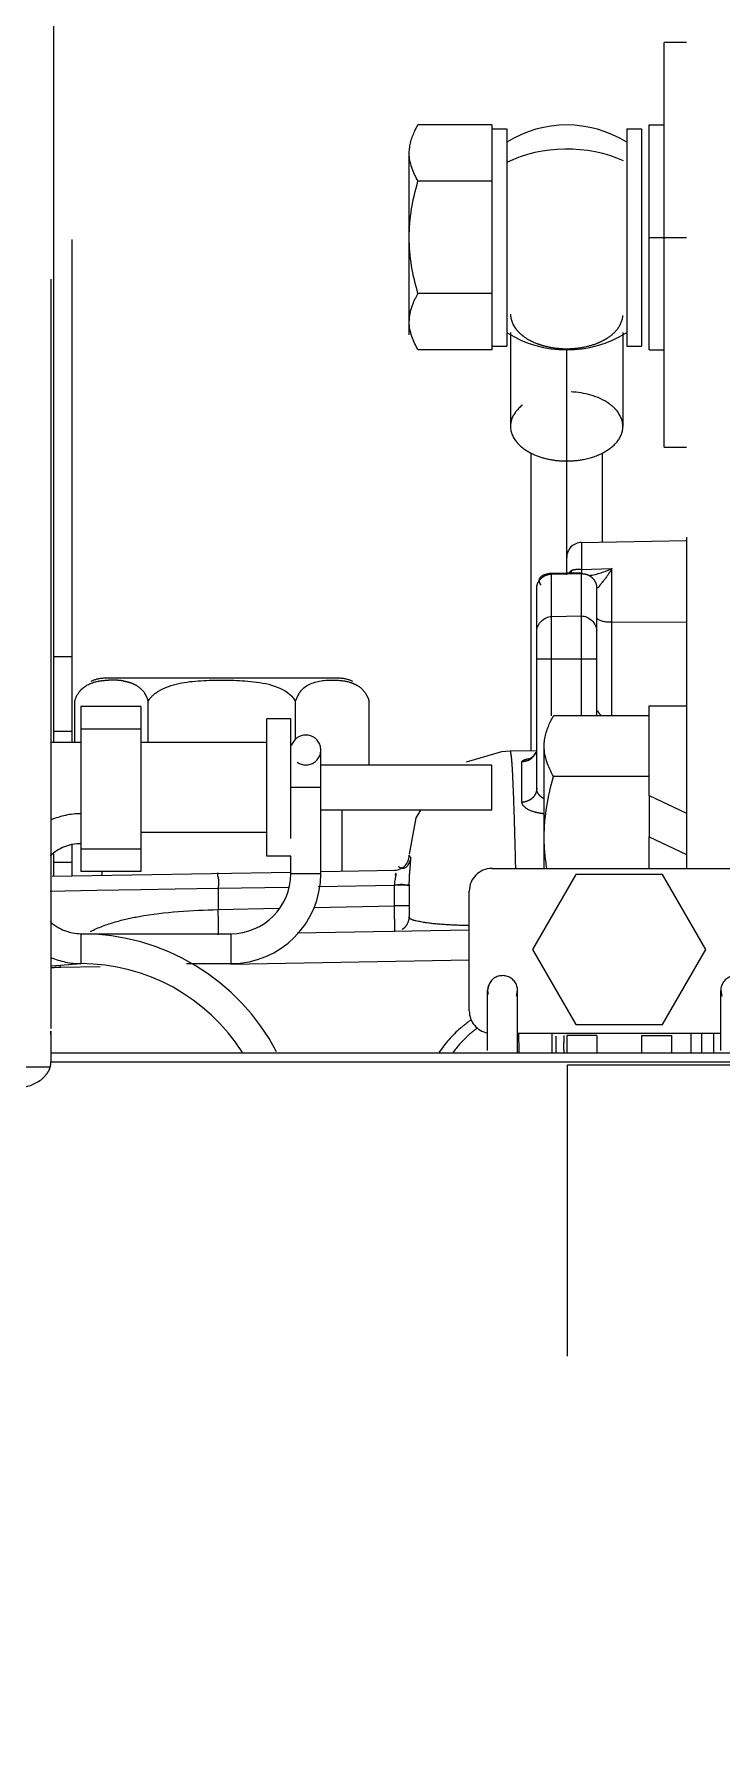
# Model space of a CAD drawing. Header units: millimetres. Extents: x 17886 to 18265, y -8727 to -7321.
# Drawn here: x 17935.418 to 17935.876, y -8656.784 to -8655.645 of the extents above; entities that cross this region are included whole.
import ezdxf

# ---------------------------------------------------------------- set-up
doc = ezdxf.new("R2010")
doc.units = ezdxf.units.MM
doc.linetypes.add('EPL_DASH', pattern=[1, 0.5, -0.5])
doc.layers.add('2706792_BM04DXF_CONTINUOUS_LINE', color=7, linetype='Continuous')
doc.layers.add('3884027_DKREDXF_CONTINUOUS_LINE', color=7, linetype='Continuous')

msp = doc.modelspace()

# ---------------------------------------------------------------- linework, layer by layer
at = {"layer": '2706792_BM04DXF_CONTINUOUS_LINE', "color": 7, "linetype": 'EPL_DASH'}
for p, q in [((17935.77347, -8658.52691), (17935.77347, -8656.33257)), ((17935.77349, -8656.33257), (17936.03245, -8656.33257))]:
    msp.add_line(p, q, dxfattribs=at)
at = {"layer": '3884027_DKREDXF_CONTINUOUS_LINE', "color": 6, "linetype": 'EPL_DASH'}
for p, q in [((17935.43097, -8656.11757), (17935.43097, -8654.78207)), ((17935.44297, -8654.78207), (17935.44297, -8656.11757)), ((17935.42897, -8654.80843), (17935.42897, -8656.31007)), ((17935.85297, -8654.98057), (17935.85297, -8656.2016)), ((17935.85297, -8655.65057), (17935.83797, -8655.65057)), ((17935.83797, -8655.92057), (17935.83797, -8655.65058)), ((17935.72297, -8655.70551), (17935.67378, -8655.70551)), ((17935.72297, -8655.70807), (17935.73297, -8655.70807)), ((17935.81297, -8655.70807), (17935.82297, -8655.70807)), ((17935.82797, -8655.70557), (17935.83797, -8655.70557)), ((17935.66797, -8655.84557), (17935.66797, -8655.72428)), ((17935.72297, -8655.74304), (17935.67378, -8655.74304)), ((17935.82797, -8655.78057), (17935.85297, -8655.78057)), ((17935.72297, -8655.8181), (17935.67378, -8655.8181)), ((17935.73547, -8655.84401), (17935.73547, -8655.90665)), ((17935.81047, -8655.84401), (17935.81047, -8655.90665)), ((17935.72297, -8655.85562), (17935.67378, -8655.85562)), ((17935.72297, -8655.85307), (17935.73297, -8655.85307)), ((17935.77297, -8656.00575), (17935.77297, -8655.85484)), ((17935.81297, -8655.85307), (17935.82297, -8655.85307)), ((17935.82797, -8655.85557), (17935.83797, -8655.85557)), ((17935.74917, -8656.12316), (17935.74917, -8655.92448)), ((17935.79677, -8655.98383), (17935.79677, -8655.92447)), ((17935.83797, -8655.92057), (17935.85297, -8655.92057)), ((17935.7828, -8655.98407), (17935.85297, -8655.98285)), ((17935.7828, -8655.98407), (17935.7828, -8656.00205)), ((17935.78275, -8656.00434), (17935.76275, -8656.00479)), ((17935.7628, -8656.00518), (17935.77291, -8656.00495)), ((17935.7628, -8656.09974), (17935.7628, -8656.00518)), ((17935.77291, -8656.00495), (17935.77608, -8656.00488)), ((17935.77608, -8656.00488), (17935.7828, -8656.00473)), ((17935.7828, -8656.09974), (17935.7828, -8656.00488)), ((17935.80314, -8656.09974), (17935.80314, -8656.00156)), ((17935.75297, -8656.14809), (17935.75297, -8656.01479)), ((17935.79297, -8656.09974), (17935.79297, -8656.01449)), ((17935.7628, -8656.03344), (17935.7828, -8656.03311)), ((17935.80314, -8656.03727), (17935.85297, -8656.03699)), ((17935.43097, -8656.06007), (17935.44297, -8656.06007)), ((17935.75297, -8656.06177), (17935.79297, -8656.06177)), ((17935.62204, -8656.07472), (17935.4639, -8656.07472)), ((17935.4448, -8656.11757), (17935.4448, -8656.0897)), ((17935.49387, -8656.11757), (17935.49387, -8656.0897)), ((17935.59207, -8656.11588), (17935.59207, -8656.0897)), ((17935.59423, -8656.08502), (17935.59339, -8656.08653)), ((17935.64114, -8656.13257), (17935.64114, -8656.0897)), ((17935.44897, -8656.0936), (17935.44897, -8656.2036)), ((17935.48897, -8656.0936), (17935.44897, -8656.0936)), ((17935.48897, -8656.0936), (17935.48897, -8656.2036)), ((17935.57297, -8656.19344), (17935.57297, -8656.10169)), ((17935.58897, -8656.10169), (17935.57297, -8656.10169)), ((17935.58897, -8656.18166), (17935.58897, -8656.10169)), ((17935.82797, -8656.09974), (17935.76422, -8656.09974)), ((17935.82797, -8656.15298), (17935.82797, -8656.09307)), ((17935.82797, -8656.09307), (17935.85297, -8656.09307)), ((17935.43097, -8656.11007), (17935.44297, -8656.11007)), ((17935.48897, -8656.1086), (17935.44897, -8656.1086)), ((17935.44897, -8656.11757), (17935.42897, -8656.11757)), ((17935.57297, -8656.11757), (17935.48897, -8656.11757)), ((17935.60897, -8656.20507), (17935.60897, -8656.12257)), ((17935.72942, -8656.12377), (17935.70591, -8656.13069)), ((17935.73537, -8656.1234), (17935.72942, -8656.12377)), ((17935.75301, -8656.12309), (17935.73537, -8656.1234)), ((17935.75797, -8656.2016), (17935.75797, -8656.11995)), ((17935.72297, -8656.13257), (17935.60897, -8656.13257)), ((17935.72297, -8656.16257), (17935.72297, -8656.13257)), ((17935.74314, -8656.13722), (17935.74314, -8656.13042)), ((17935.74849, -8656.12842), (17935.74821, -8656.12855)), ((17935.60897, -8656.14757), (17935.58897, -8656.14757)), ((17935.74314, -8656.14622), (17935.74314, -8656.13722)), ((17935.74314, -8656.15737), (17935.74314, -8656.14622)), ((17935.82797, -8656.14015), (17935.76422, -8656.14015)), ((17935.72297, -8656.16257), (17935.60897, -8656.16257)), ((17935.62297, -8656.16257), (17935.62297, -8656.20335)), ((17935.57297, -8656.17757), (17935.48897, -8656.17757)), ((17935.82797, -8656.2016), (17935.82797, -8656.18057)), ((17935.43097, -8656.2067), (17935.43097, -8656.19201)), ((17935.44297, -8656.18507), (17935.44297, -8656.2065)), ((17935.48897, -8656.1886), (17935.44897, -8656.1886)), ((17935.58897, -8656.19344), (17935.57297, -8656.19344)), ((17935.58897, -8656.20507), (17935.58897, -8656.19344)), ((17935.66797, -8656.19273), (17935.66797, -8656.19285)), ((17935.66797, -8656.19275), (17935.66797, -8656.19274)), ((17935.42983, -8656.20672), (17935.58915, -8656.20394)), ((17935.44297, -8656.19763), (17935.43097, -8656.19763)), ((17935.48897, -8656.2036), (17935.44897, -8656.2036)), ((17935.46297, -8656.2036), (17935.46297, -8656.20615)), ((17935.60894, -8656.2036), (17935.65924, -8656.20272)), ((17935.72297, -8656.2016), (17935.89297, -8656.2016)), ((17935.43815, -8656.21645), (17935.45949, -8656.2161)), ((17935.45949, -8656.2161), (17935.489, -8656.21563)), ((17935.489, -8656.21563), (17935.51181, -8656.21526)), ((17935.51181, -8656.21526), (17935.54053, -8656.21479)), ((17935.54053, -8656.21479), (17935.5872, -8656.21398)), ((17935.54053, -8656.21479), (17935.54053, -8656.22902)), ((17935.60897, -8656.20507), (17935.58897, -8656.20507)), ((17935.60727, -8656.21363), (17935.65814, -8656.21274)), ((17935.65814, -8656.22653), (17935.65814, -8656.21274)), ((17935.66797, -8656.21227), (17935.66797, -8656.2337)), ((17935.7791, -8656.20557), (17935.75023, -8656.25557)), ((17935.83684, -8656.20557), (17935.7791, -8656.20557)), ((17935.8657, -8656.25557), (17935.83684, -8656.20557)), ((17935.42836, -8656.21661), (17935.43815, -8656.21645)), ((17935.60448, -8656.22766), (17935.65814, -8656.22653)), ((17935.66797, -8656.22653), (17935.65814, -8656.22653)), ((17935.70797, -8656.2966), (17935.70797, -8656.2166)), ((17935.54053, -8656.22902), (17935.58072, -8656.22816)), ((17935.44897, -8656.24507), (17935.44897, -8656.26507)), ((17935.44897, -8656.24507), (17935.54897, -8656.24507)), ((17935.54897, -8656.24507), (17935.54897, -8656.26507)), ((17935.70797, -8656.24283), (17935.59317, -8656.24484)), ((17935.75023, -8656.25557), (17935.7791, -8656.30557)), ((17935.83684, -8656.30557), (17935.8657, -8656.25557)), ((17935.43544, -8656.26759), (17935.43541, -8656.26609)), ((17935.46168, -8656.26713), (17935.43544, -8656.26759)), ((17935.51935, -8656.26507), (17935.54897, -8656.26507)), ((17935.70797, -8656.26283), (17935.54898, -8656.26561)), ((17935.72096, -8656.27935), (17935.72024, -8656.28307)), ((17935.72024, -8656.32307), (17935.72024, -8656.28307)), ((17935.73953, -8656.28679), (17935.74024, -8656.28307)), ((17935.74024, -8656.32463), (17935.74024, -8656.28307)), ((17935.8757, -8656.32307), (17935.8757, -8656.28307)), ((17935.8757, -8656.28307), (17935.87641, -8656.28679)), ((17935.7791, -8656.30557), (17935.83684, -8656.30557)), ((17935.8757, -8656.3116), (17935.74024, -8656.3116)), ((17935.74133, -8656.32402), (17935.74112, -8656.31111)), ((17935.76314, -8656.31151), (17935.76314, -8656.31809)), ((17935.76314, -8656.31809), (17935.76314, -8656.32456)), ((17935.76597, -8656.32463), (17935.76597, -8656.31348)), ((17935.77297, -8656.31307), (17935.77297, -8656.32463)), ((17935.79297, -8656.31307), (17935.77297, -8656.31307)), ((17935.79297, -8656.31307), (17935.79297, -8656.32463)), ((17935.82297, -8656.31307), (17935.82297, -8656.32463)), ((17935.82297, -8656.31307), (17935.84297, -8656.31307)), ((17935.84297, -8656.31307), (17935.84297, -8656.32463)), ((17935.85571, -8656.3116), (17935.85571, -8656.32463)), ((17935.42897, -8656.32463), (17935.88431, -8656.32463)), ((17935.42808, -8656.33407), (17935.39697, -8656.33407)), ((17935.42897, -8656.33049), (17935.88431, -8656.33049))]:
    msp.add_line(p, q, dxfattribs=at)
at = {"layer": '3884027_DKREDXF_CONTINUOUS_LINE', "color": 7, "linetype": 'EPL_DASH'}
for p, q in [((17935.72297, -8655.70551), (17935.72297, -8655.85562)), ((17935.73297, -8655.70807), (17935.73297, -8655.85307)), ((17935.81297, -8655.70807), (17935.81297, -8655.85307)), ((17935.82297, -8655.70807), (17935.82297, -8655.85307)), ((17935.82797, -8655.85557), (17935.82797, -8655.70557)), ((17935.78275, -8656.00434), (17935.78272, -8656.00456)), ((17935.7828, -8656.00205), (17935.80314, -8656.00156)), ((17935.82797, -8656.15298), (17935.82797, -8656.18057)), ((17935.82797, -8656.15298), (17935.85297, -8656.16464)), ((17935.82797, -8656.18057), (17935.85297, -8656.19223)), ((17935.66797, -8656.21274), (17935.65814, -8656.21274)), ((17935.42897, -8656.31007), (17935.42897, -8656.33049)), ((17935.77097, -8656.31307), (17935.77097, -8656.31757)), ((17935.77097, -8656.32247), (17935.77097, -8656.31757)), ((17935.86297, -8656.3116), (17935.86297, -8656.32463)), ((17935.87097, -8656.3116), (17935.87097, -8656.32463)), ((17935.77097, -8656.32247), (17935.77097, -8656.32463))]:
    msp.add_line(p, q, dxfattribs=at)
for points in [[(17935.7828, -8656.00473), (17935.78277, -8656.00443), (17935.78275, -8656.00434)], [(17935.79311, -8656.01444), (17935.79301, -8656.01437), (17935.79297, -8656.01424)]]:
    msp.add_lwpolyline(points, dxfattribs=at)
at = {"layer": '3884027_DKREDXF_CONTINUOUS_LINE', "color": 6, "linetype": 'EPL_DASH'}
for points in [[(17935.59339, -8656.08653), (17935.59269, -8656.0881), (17935.59214, -8656.0897)], [(17935.75235, -8656.12393), (17935.75033, -8656.12705), (17935.74849, -8656.12842)], [(17935.67556, -8656.16257), (17935.67236, -8656.16781), (17935.66797, -8656.19193)], [(17935.42897, -8656.26674), (17935.42952, -8656.26656), (17935.44897, -8656.26507)]]:
    msp.add_lwpolyline(points, dxfattribs=at)
for centre, radius, start, end in [((17935.77297, -8655.78057), 0.075, 57.76905, 122.23095), ((17935.77297, -8655.78057), 0.075, 237.76905, 302.23095), ((17935.76999, -8655.80739), 0.04707, 248.95535, 251.31947), ((17935.78147, -8655.81883), 0.03435, 300.26721, 304.25859), ((17935.77132, -8655.80331), 0.05137, 251.37099, 257.48196), ((17935.77247, -8655.79828), 0.05653, 257.4474, 262.0908), ((17935.77293, -8655.79493), 0.05991, 262.10268, 268.65454), ((17935.77297, -8655.79409), 0.06074, 268.63288, 269.99956), ((17935.773, -8655.79479), 0.06005, 269.97449, 277.96775), ((17935.77338, -8655.79771), 0.0571, 277.99699, 280.61145), ((17935.78297, -8655.99407), 0.01, 91, 180), ((17935.76234, -8656.01476), 0.00934, 140.21863, 151.38043), ((17935.46488, -8656.09553), 0.02083, 92.69547, 116.37688), ((17935.46932, -8656.13467), 0.05878, 87.99182, 92.00647), ((17935.46961, -8656.12902), 0.05312, 84.87629, 88.08994), ((17935.47055, -8656.11845), 0.04251, 81.04524, 84.86587), ((17935.62106, -8656.09553), 0.02083, 63.62312, 87.30452), ((17935.46091, -8656.09356), 0.01633, 133.89607, 139.72399), ((17935.4764, -8656.09463), 0.01807, 23.46311, 30.49125), ((17935.47534, -8656.09508), 0.01922, 16.25148, 23.44724), ((17935.57953, -8656.09695), 0.01435, 30.3415, 35.83826), ((17935.60869, -8656.09407), 0.01706, 138.59476, 147.94026), ((17935.60848, -8656.09391), 0.0168, 129.84566, 138.52722), ((17935.59897, -8656.12257), 0.01, 234, 162), ((17935.74289, -8656.12009), 0.01034, 292.87858, 304.85525), ((17935.74331, -8656.12068), 0.00961, 304.84973, 314.99188), ((17935.44897, -8656.21507), 0.05, 90.00003, 113.70097), ((17930.41461, -8656.32748), 5.32588, 1.35774, 1.62588), ((17935.44897, -8656.21507), 0.03, 90.00003, 132.91758), ((17935.65797, -8656.19274), 0.01, 270.99999, 360), ((17935.72297, -8656.2166), 0.015, 90, 180), ((17935.54897, -8656.20507), 0.06, 270.00002, 0), ((17935.54897, -8656.20507), 0.04, 270.00002, 0), ((17933.45674, -8656.24965), 2.20153, 0.45034, 0.60171), ((17935.44897, -8656.21507), 0.03, 227.08242, 270), ((17934.46545, -8656.25201), 1.07532, 0.85227, 1.22498), ((17935.65797, -8656.2337), 0.01, 326.57644, 360), ((17935.44897, -8656.39257), 0.1475, 27.77109, 90), ((17935.65797, -8656.2337), 0.01, 301.90031, 315.49966), ((17935.44897, -8656.21507), 0.05, 246.29903, 270), ((17935.43763, -8656.39262), 0.12505, 91.00159, 93.97432), ((17935.44897, -8656.39257), 0.1275, 32.3783, 90), ((17935.73024, -8656.28307), 0.01, 190.89944, 194.17216), ((17935.74963, -8656.36256), 0.07228, 123.89434, 131.08482), ((17935.72297, -8656.2966), 0.015, 180, 259.30899)]:
    msp.add_arc(centre, radius, start, end, dxfattribs=at)
at = {"layer": '3884027_DKREDXF_CONTINUOUS_LINE', "color": 7, "linetype": 'EPL_DASH'}
for centre, radius, start, end in [((17935.77298, -8655.86993), 0.05981, 267.21911, 269.99397), ((17935.77303, -8655.87021), 0.05952, 269.94669, 280.03984), ((17936.97877, -8655.96398), 1.19658, 181.82301, 181.97902), ((17935.78289, -8656.01545), 0.01057, 60.85817, 69.05503), ((17935.65797, -8656.2337), 0.01, 315.49966, 326.57644), ((17935.73024, -8656.28307), 0.01, 338.17216, 190.89944), ((17935.8857, -8656.28307), 0.01, 345.82784, 201.82784), ((17935.40497, -8656.31007), 0.024, 354.375, 0), ((17935.41504, -8656.33013), 0.01398, 332.72342, 343.42028)]:
    msp.add_arc(centre, radius, start, end, dxfattribs=at)
at = {"layer": '3884027_DKREDXF_CONTINUOUS_LINE', "color": 6, "linetype": 'EPL_DASH'}
for points in [[(17935.66797, -8655.72428), (17935.66797, -8655.71918), (17935.66949, -8655.71404), (17935.6717, -8655.70944)], [(17935.67378, -8655.74304), (17935.6705, -8655.73737), (17935.66797, -8655.73082), (17935.66797, -8655.72428)], [(17935.81092, -8655.72959), (17935.78733, -8655.71869), (17935.75624, -8655.71901), (17935.73297, -8655.73057)], [(17935.66797, -8655.78057), (17935.66797, -8655.76791), (17935.67026, -8655.7552), (17935.67378, -8655.74304)], [(17935.67378, -8655.8181), (17935.67026, -8655.80593), (17935.66797, -8655.79323), (17935.66797, -8655.78057)], [(17935.66797, -8655.83686), (17935.66797, -8655.8331), (17935.66878, -8655.82931), (17935.67009, -8655.82579)], [(17935.67009, -8655.82579), (17935.67108, -8655.82312), (17935.67235, -8655.82056), (17935.67378, -8655.8181)], [(17935.67378, -8655.85562), (17935.6705, -8655.84995), (17935.66797, -8655.84341), (17935.66797, -8655.83686)], [(17935.73547, -8655.83175), (17935.73547, -8655.83532), (17935.737, -8655.83899), (17935.73921, -8655.8418)], [(17935.80713, -8655.84127), (17935.80896, -8655.83879), (17935.81025, -8655.83572), (17935.81044, -8655.83264)], [(17935.74386, -8655.8463), (17935.74665, -8655.84842), (17935.74982, -8655.85007), (17935.75309, -8655.85133)], [(17935.78389, -8655.85384), (17935.78694, -8655.85327), (17935.78995, -8655.85244), (17935.79284, -8655.85133)], [(17935.80081, -8655.84722), (17935.8032, -8655.84559), (17935.80542, -8655.8436), (17935.80713, -8655.84127)], [(17935.76275, -8656.00479), (17935.75958, -8656.00486), (17935.75448, -8656.00633), (17935.75448, -8656.0095)], [(17935.75297, -8656.04305), (17935.75297, -8656.03847), (17935.75821, -8656.03352), (17935.7628, -8656.03344)], [(17935.7828, -8656.03311), (17935.78746, -8656.03303), (17935.79297, -8656.03805), (17935.79297, -8656.04272)], [(17935.80314, -8656.03727), (17935.79995, -8656.03729), (17935.7963, -8656.03724), (17935.79376, -8656.0353)], [(17935.44958, -8656.08179), (17935.45245, -8656.07903), (17935.45646, -8656.07741), (17935.46037, -8656.07665)], [(17935.46037, -8656.07665), (17935.46264, -8656.07622), (17935.46496, -8656.076), (17935.46727, -8656.07592)], [(17935.4855, -8656.07915), (17935.48813, -8656.08061), (17935.49044, -8656.08286), (17935.49197, -8656.08546)], [(17935.55833, -8656.07642), (17935.56872, -8656.07722), (17935.5803, -8656.07871), (17935.58825, -8656.08544)], [(17935.59772, -8656.08102), (17935.6019, -8656.07753), (17935.60782, -8656.0763), (17935.61326, -8656.07598)], [(17935.61868, -8656.07592), (17935.62159, -8656.07602), (17935.62453, -8656.07633), (17935.62736, -8656.07705)], [(17935.44488, -8656.0897), (17935.44559, -8656.08727), (17935.44681, -8656.08493), (17935.44845, -8656.083)], [(17935.49402, -8656.0897), (17935.49559, -8656.08701), (17935.4981, -8656.08486), (17935.50076, -8656.08323)], [(17935.75797, -8656.11995), (17935.75797, -8656.11446), (17935.75961, -8656.10892), (17935.76198, -8656.10397)], [(17935.76422, -8656.14015), (17935.7607, -8656.13405), (17935.75797, -8656.127), (17935.75797, -8656.11995)], [(17935.73686, -8656.13682), (17935.73667, -8656.13346), (17935.73648, -8656.1301), (17935.73611, -8656.12676)], [(17935.75797, -8656.18057), (17935.75797, -8656.16694), (17935.76044, -8656.15325), (17935.76422, -8656.14015)], [(17935.75976, -8656.20161), (17935.7586, -8656.19466), (17935.75797, -8656.18761), (17935.75797, -8656.18057)], [(17935.65815, -8656.21274), (17935.65816, -8656.21023), (17935.65997, -8656.20299), (17935.65887, -8656.20525)], [(17935.66891, -8656.1943), (17935.66844, -8656.19725), (17935.66667, -8656.20153), (17935.66368, -8656.20158)], [(17935.66797, -8656.21227), (17935.66797, -8656.20895), (17935.66819, -8656.20563), (17935.66846, -8656.20232)], [(17935.66846, -8656.20232), (17935.66864, -8656.20003), (17935.66888, -8656.19774), (17935.66898, -8656.19544)], [(17935.45531, -8656.2436), (17935.46058, -8656.24094), (17935.46617, -8656.23887), (17935.47184, -8656.23722)], [(17935.54072, -8656.24591), (17935.54074, -8656.24261), (17935.5407, -8656.23931), (17935.54065, -8656.23601)], [(17935.70213, -8656.30808), (17935.69663, -8656.31287), (17935.69179, -8656.31847), (17935.68763, -8656.32446)], [(17935.70673, -8656.31344), (17935.70312, -8656.31681), (17935.69985, -8656.32058), (17935.69694, -8656.32457)], [(17935.71348, -8656.30797), (17935.71111, -8656.30963), (17935.70886, -8656.31147), (17935.70673, -8656.31344)]]:
    msp.add_open_spline(points, degree=3, dxfattribs=at)
for points, knots in [([(17935.6717, -8655.70944), (17935.67201, -8655.70878), (17935.67268, -8655.70745), (17935.6734, -8655.70616), (17935.67378, -8655.70551)], [0, 0, 0, 0, 0.4964663, 1, 1, 1, 1]), ([(17935.73921, -8655.8418), (17935.73985, -8655.84262), (17935.74132, -8655.84423), (17935.74297, -8655.84563), (17935.74386, -8655.8463)], [0, 0, 0, 0, 0.4854412, 1, 1, 1, 1]), ([(17935.79284, -8655.85133), (17935.79389, -8655.85093), (17935.79591, -8655.85006), (17935.79786, -8655.84904), (17935.79878, -8655.8485)], [0, 0, 0, 0, 0.5098409, 1, 1, 1, 1]), ([(17935.75297, -8656.01479), (17935.75297, -8656.01401), (17935.75318, -8656.01245), (17935.75376, -8656.01098), (17935.75414, -8656.01029)], [0, 0, 0, 0, 0.4954033, 1, 1, 1, 1]), ([(17935.75448, -8656.0095), (17935.75448, -8656.0098), (17935.75459, -8656.01048), (17935.75487, -8656.01109), (17935.75504, -8656.01141)], [0, 0, 0, 0, 0.4593497, 1, 1, 1, 1]), ([(17935.75516, -8656.00878), (17935.75537, -8656.00853), (17935.75582, -8656.00805), (17935.75631, -8656.00762), (17935.75657, -8656.00742)], [0, 0, 0, 0, 0.4982559, 1, 1, 1, 1]), ([(17935.75657, -8656.00742), (17935.75746, -8656.00672), (17935.75945, -8656.00563), (17935.76169, -8656.00519), (17935.7628, -8656.00518)], [0, 0, 0, 0, 0.5026395, 1, 1, 1, 1]), ([(17935.7628, -8656.00518), (17935.76279, -8656.00507), (17935.76277, -8656.00492), (17935.76276, -8656.00476), (17935.76275, -8656.0047)], [0, 0, 0, 0, 0.6508821, 1, 1, 1, 1]), ([(17935.77604, -8656.00293), (17935.77579, -8656.00304), (17935.77529, -8656.00341), (17935.77493, -8656.00389), (17935.77476, -8656.00416)], [0, 0, 0, 0, 0.4693254, 1, 1, 1, 1]), ([(17935.77604, -8656.00292), (17935.776, -8656.00323), (17935.77589, -8656.00383), (17935.77573, -8656.00441), (17935.77564, -8656.0047)], [0, 0, 0, 0, 0.511042, 1, 1, 1, 1]), ([(17935.77817, -8656.00234), (17935.77779, -8656.0024), (17935.77706, -8656.00254), (17935.77636, -8656.00278), (17935.77604, -8656.00293)], [0, 0, 0, 0, 0.5193969, 1, 1, 1, 1]), ([(17935.78053, -8656.00213), (17935.78013, -8656.00215), (17935.77934, -8656.0022), (17935.77855, -8656.00228), (17935.77817, -8656.00234)], [0, 0, 0, 0, 0.5126994, 1, 1, 1, 1]), ([(17935.7828, -8656.00205), (17935.78242, -8656.00206), (17935.78166, -8656.00209), (17935.78091, -8656.00212), (17935.78053, -8656.00213)], [0, 0, 0, 0, 0.5042216, 1, 1, 1, 1]), ([(17935.80314, -8656.00156), (17935.80139, -8656.00423), (17935.79877, -8656.00843), (17935.79546, -8656.012), (17935.7939, -8656.01462), (17935.79311, -8656.01444)], [0, 0, 0, 0, 0.5843326, 0.8516142, 1, 1, 1, 1]), ([(17935.75504, -8656.01141), (17935.75514, -8656.01158), (17935.75537, -8656.01194), (17935.75562, -8656.01228), (17935.75575, -8656.01245)], [0, 0, 0, 0, 0.475986, 1, 1, 1, 1]), ([(17935.79376, -8656.0353), (17935.79354, -8656.03513), (17935.79316, -8656.03478), (17935.79297, -8656.03428), (17935.79297, -8656.03406)], [0, 0, 0, 0, 0.5635245, 1, 1, 1, 1]), ([(17935.47717, -8656.07645), (17935.47759, -8656.07652), (17935.47844, -8656.07667), (17935.47927, -8656.07685), (17935.47969, -8656.07695)], [0, 0, 0, 0, 0.4985721, 1, 1, 1, 1]), ([(17935.47969, -8656.07695), (17935.48068, -8656.07719), (17935.48268, -8656.07778), (17935.48457, -8656.07864), (17935.4855, -8656.07915)], [0, 0, 0, 0, 0.4908323, 1, 1, 1, 1]), ([(17935.50076, -8656.08323), (17935.50903, -8656.07817), (17935.52937, -8656.0757), (17935.54859, -8656.07567), (17935.55833, -8656.07642)], [0, 0, 0, 0, 0.4981647, 1, 1, 1, 1]), ([(17935.61326, -8656.07598), (17935.61416, -8656.07593), (17935.61597, -8656.07587), (17935.61777, -8656.07589), (17935.61868, -8656.07592)], [0, 0, 0, 0, 0.5000734, 1, 1, 1, 1]), ([(17935.62736, -8656.07705), (17935.62803, -8656.07722), (17935.62937, -8656.07762), (17935.63068, -8656.07813), (17935.63132, -8656.07842)], [0, 0, 0, 0, 0.4951404, 1, 1, 1, 1]), ([(17935.63132, -8656.07842), (17935.6316, -8656.07855), (17935.63215, -8656.07881), (17935.63269, -8656.0791), (17935.63296, -8656.07926)], [0, 0, 0, 0, 0.495837, 1, 1, 1, 1]), ([(17935.63296, -8656.07926), (17935.63567, -8656.0808), (17935.63901, -8656.08423), (17935.64068, -8656.0884), (17935.64106, -8656.0897)], [0, 0, 0, 0, 0.697812, 1, 1, 1, 1]), ([(17935.58825, -8656.08544), (17935.5888, -8656.0859), (17935.58984, -8656.08688), (17935.59075, -8656.08797), (17935.59117, -8656.08855)], [0, 0, 0, 0, 0.5022551, 1, 1, 1, 1]), ([(17935.76198, -8656.10397), (17935.76232, -8656.10325), (17935.76305, -8656.10183), (17935.76382, -8656.10043), (17935.76422, -8656.09974)], [0, 0, 0, 0, 0.4964661, 1, 1, 1, 1]), ([(17935.79596, -8656.09957), (17935.79549, -8656.09913), (17935.79465, -8656.09814), (17935.79402, -8656.09701), (17935.79376, -8656.09642)], [0, 0, 0, 0, 0.5016383, 1, 1, 1, 1]), ([(17935.73611, -8656.12676), (17935.73602, -8656.12592), (17935.73578, -8656.12511), (17935.73567, -8656.1234), (17935.73537, -8656.1234)], [0, 0, 0, 0, 0.735516, 1, 1, 1, 1]), ([(17935.75231, -8656.12405), (17935.75206, -8656.12469), (17935.75144, -8656.12592), (17935.75059, -8656.12699), (17935.7501, -8656.12748)], [0, 0, 0, 0, 0.4992009, 1, 1, 1, 1]), ([(17935.74314, -8656.13042), (17935.74314, -8656.12979), (17935.74555, -8656.12869), (17935.74727, -8656.12839), (17935.74865, -8656.12816)], [0, 0, 0, 0, 0.3093921, 1, 1, 1, 1]), ([(17935.74691, -8656.12961), (17935.74631, -8656.12986), (17935.74507, -8656.13026), (17935.74378, -8656.13041), (17935.74314, -8656.13042)], [0, 0, 0, 0, 0.5035139, 1, 1, 1, 1]), ([(17935.73834, -8656.17637), (17935.73823, -8656.17229), (17935.73782, -8656.1591), (17935.73736, -8656.14591), (17935.73686, -8656.13682)], [0, 0, 0, 0, 0.3094373, 1, 1, 1, 1]), ([(17935.66808, -8656.1933), (17935.66804, -8656.1932), (17935.66799, -8656.19302), (17935.66797, -8656.19283), (17935.66797, -8656.19276)], [0, 0, 0, 0, 0.6060672, 1, 1, 1, 1]), ([(17935.66891, -8656.1943), (17935.66871, -8656.19414), (17935.66838, -8656.19384), (17935.66815, -8656.19346), (17935.66808, -8656.1933)], [0, 0, 0, 0, 0.6017565, 1, 1, 1, 1]), ([(17935.54053, -8656.20479), (17935.53955, -8656.20481), (17935.54154, -8656.21026), (17935.54049, -8656.21243), (17935.54053, -8656.21479)], [0, 0, 0, 0, 0.293053, 1, 1, 1, 1]), ([(17935.66368, -8656.20158), (17935.66323, -8656.20159), (17935.66221, -8656.20138), (17935.66133, -8656.20084), (17935.66088, -8656.20051)], [0, 0, 0, 0, 0.4441775, 1, 1, 1, 1]), ([(17935.66898, -8656.19544), (17935.66899, -8656.19517), (17935.66896, -8656.19483), (17935.669, -8656.19437), (17935.66891, -8656.1943)], [0, 0, 0, 0, 0.7010467, 1, 1, 1, 1]), ([(17935.65887, -8656.20525), (17935.65881, -8656.20538), (17935.65867, -8656.20568), (17935.65854, -8656.20598), (17935.65847, -8656.20615)], [0, 0, 0, 0, 0.4318185, 1, 1, 1, 1]), ([(17935.47184, -8656.23722), (17935.47705, -8656.23571), (17935.49966, -8656.23075), (17935.52286, -8656.22944), (17935.54053, -8656.22902)], [0, 0, 0, 0, 0.2351252, 1, 1, 1, 1]), ([(17935.65824, -8656.24389), (17935.65824, -8656.24317), (17935.65825, -8656.23932), (17935.65822, -8656.23547), (17935.6582, -8656.23234)], [0, 0, 0, 0, 0.1878807, 1, 1, 1, 1]), ([(17935.6681, -8656.23423), (17935.66806, -8656.23415), (17935.66799, -8656.23398), (17935.66797, -8656.23379), (17935.66797, -8656.2337)], [0, 0, 0, 0, 0.5152945, 1, 1, 1, 1]), ([(17935.68561, -8656.23856), (17935.68114, -8656.23815), (17935.67567, -8656.23737), (17935.66881, -8656.23566), (17935.6681, -8656.23423)], [0, 0, 0, 0, 0.7380599, 1, 1, 1, 1]), ([(17935.7078, -8656.23975), (17935.70556, -8656.23969), (17935.69815, -8656.23945), (17935.69075, -8656.23904), (17935.68561, -8656.23856)], [0, 0, 0, 0, 0.303091, 1, 1, 1, 1])]:
    msp.add_open_spline(points, degree=3, knots=knots, dxfattribs=at)
at = {"layer": '3884027_DKREDXF_CONTINUOUS_LINE', "color": 7, "linetype": 'EPL_DASH'}
for points in [[(17935.80115, -8655.89142), (17935.79393, -8655.88635), (17935.78467, -8655.88406), (17935.77587, -8655.88363)], [(17935.74359, -8655.8923), (17935.74053, -8655.89468), (17935.73779, -8655.89784), (17935.73643, -8655.90147)], [(17935.81047, -8655.90665), (17935.81047, -8655.90275), (17935.80863, -8655.89876), (17935.80608, -8655.89581)], [(17935.73547, -8655.90665), (17935.73547, -8655.91055), (17935.73731, -8655.91454), (17935.73986, -8655.91749)], [(17935.80235, -8655.921), (17935.80541, -8655.91862), (17935.80815, -8655.91546), (17935.80951, -8655.91183)], [(17935.74916, -8655.92449), (17935.75223, -8655.92604), (17935.7555, -8655.9272), (17935.75884, -8655.92803)], [(17935.75884, -8655.92803), (17935.76251, -8655.92895), (17935.76629, -8655.92948), (17935.77007, -8655.92967)], [(17935.7834, -8655.92883), (17935.78802, -8655.928), (17935.7926, -8655.9266), (17935.79678, -8655.92448)], [(17935.80314, -8656.00156), (17935.7983, -8656.00375), (17935.7932, -8656.00566), (17935.78793, -8656.00638)], [(17935.75154, -8656.16392), (17935.74888, -8656.16314), (17935.74608, -8656.162), (17935.74426, -8656.15991)], [(17935.40831, -8656.3479), (17935.4136, -8656.34724), (17935.41904, -8656.34529), (17935.42312, -8656.34185)]]:
    msp.add_open_spline(points, degree=3, dxfattribs=at)
for points, knots in [([(17935.80608, -8655.89581), (17935.80538, -8655.895), (17935.80382, -8655.89343), (17935.80208, -8655.89207), (17935.80115, -8655.89142)], [0, 0, 0, 0, 0.4855027, 1, 1, 1, 1]), ([(17935.73643, -8655.90147), (17935.73611, -8655.9023), (17935.73563, -8655.90401), (17935.73547, -8655.90578), (17935.73547, -8655.90665)], [0, 0, 0, 0, 0.5050498, 1, 1, 1, 1]), ([(17935.80951, -8655.91183), (17935.80983, -8655.911), (17935.81031, -8655.90929), (17935.81047, -8655.90752), (17935.81047, -8655.90665)], [0, 0, 0, 0, 0.5050498, 1, 1, 1, 1]), ([(17935.73986, -8655.91749), (17935.74056, -8655.9183), (17935.74212, -8655.91987), (17935.74386, -8655.92123), (17935.74479, -8655.92188)], [0, 0, 0, 0, 0.4855027, 1, 1, 1, 1]), ([(17935.74479, -8655.92188), (17935.74548, -8655.92236), (17935.7469, -8655.92328), (17935.74839, -8655.9241), (17935.74916, -8655.92449)], [0, 0, 0, 0, 0.4910563, 1, 1, 1, 1]), ([(17935.79678, -8655.92448), (17935.79778, -8655.92398), (17935.7997, -8655.9229), (17935.8015, -8655.92165), (17935.80235, -8655.921)], [0, 0, 0, 0, 0.5120074, 1, 1, 1, 1]), ([(17935.7828, -8656.00488), (17935.78345, -8656.00487), (17935.78477, -8656.00498), (17935.78605, -8656.00534), (17935.78667, -8656.00558)], [0, 0, 0, 0, 0.4966781, 1, 1, 1, 1]), ([(17935.78804, -8656.00622), (17935.78895, -8656.00673), (17935.79063, -8656.00804), (17935.79176, -8656.00983), (17935.79218, -8656.01078)], [0, 0, 0, 0, 0.5030385, 1, 1, 1, 1]), ([(17935.79218, -8656.01078), (17935.79243, -8656.01137), (17935.79283, -8656.01259), (17935.79297, -8656.01386), (17935.79297, -8656.01449)], [0, 0, 0, 0, 0.5047849, 1, 1, 1, 1]), ([(17935.74691, -8656.15661), (17935.74631, -8656.15685), (17935.74507, -8656.15722), (17935.74378, -8656.15736), (17935.74314, -8656.15737)], [0, 0, 0, 0, 0.502429, 1, 1, 1, 1]), ([(17935.74426, -8656.15991), (17935.74393, -8656.15953), (17935.74338, -8656.15875), (17935.74314, -8656.15781), (17935.74314, -8656.15737)], [0, 0, 0, 0, 0.5396426, 1, 1, 1, 1]), ([(17935.7501, -8656.1546), (17935.74965, -8656.15503), (17935.74864, -8656.1558), (17935.7475, -8656.15637), (17935.74691, -8656.15661)], [0, 0, 0, 0, 0.4968016, 1, 1, 1, 1]), ([(17935.75221, -8656.1516), (17935.75196, -8656.15216), (17935.75136, -8656.15324), (17935.75055, -8656.15417), (17935.7501, -8656.1546)], [0, 0, 0, 0, 0.4966536, 1, 1, 1, 1]), ([(17935.75297, -8656.14809), (17935.75297, -8656.14868), (17935.75283, -8656.14989), (17935.75246, -8656.15104), (17935.75221, -8656.1516)], [0, 0, 0, 0, 0.4947324, 1, 1, 1, 1]), ([(17935.75346, -8656.15068), (17935.75329, -8656.15026), (17935.75304, -8656.14941), (17935.75297, -8656.14852), (17935.75297, -8656.14809)], [0, 0, 0, 0, 0.5080774, 1, 1, 1, 1]), ([(17935.75497, -8656.15299), (17935.75464, -8656.15264), (17935.75405, -8656.15192), (17935.75362, -8656.15109), (17935.75346, -8656.15068)], [0, 0, 0, 0, 0.521665, 1, 1, 1, 1]), ([(17935.75796, -8656.15511), (17935.75739, -8656.15483), (17935.75632, -8656.1542), (17935.75538, -8656.15341), (17935.75497, -8656.15299)], [0, 0, 0, 0, 0.5207393, 1, 1, 1, 1]), ([(17935.75793, -8656.16511), (17935.75681, -8656.16499), (17935.75466, -8656.16469), (17935.75254, -8656.16421), (17935.75154, -8656.16392)], [0, 0, 0, 0, 0.5177755, 1, 1, 1, 1]), ([(17935.66797, -8656.21227), (17935.66797, -8656.21323), (17935.6626, -8656.21174), (17935.66047, -8656.21269), (17935.65815, -8656.21274)], [0, 0, 0, 0, 0.292811, 1, 1, 1, 1]), ([(17935.42312, -8656.34185), (17935.42403, -8656.34109), (17935.42566, -8656.33946), (17935.42695, -8656.33753), (17935.42746, -8656.33654)], [0, 0, 0, 0, 0.514821, 1, 1, 1, 1]), ([(17935.42844, -8656.33412), (17935.42861, -8656.33353), (17935.42888, -8656.33233), (17935.42897, -8656.3311), (17935.42897, -8656.33049)], [0, 0, 0, 0, 0.5034336, 1, 1, 1, 1])]:
    msp.add_open_spline(points, degree=3, knots=knots, dxfattribs=at)

doc.saveas('drawing.dxf')
